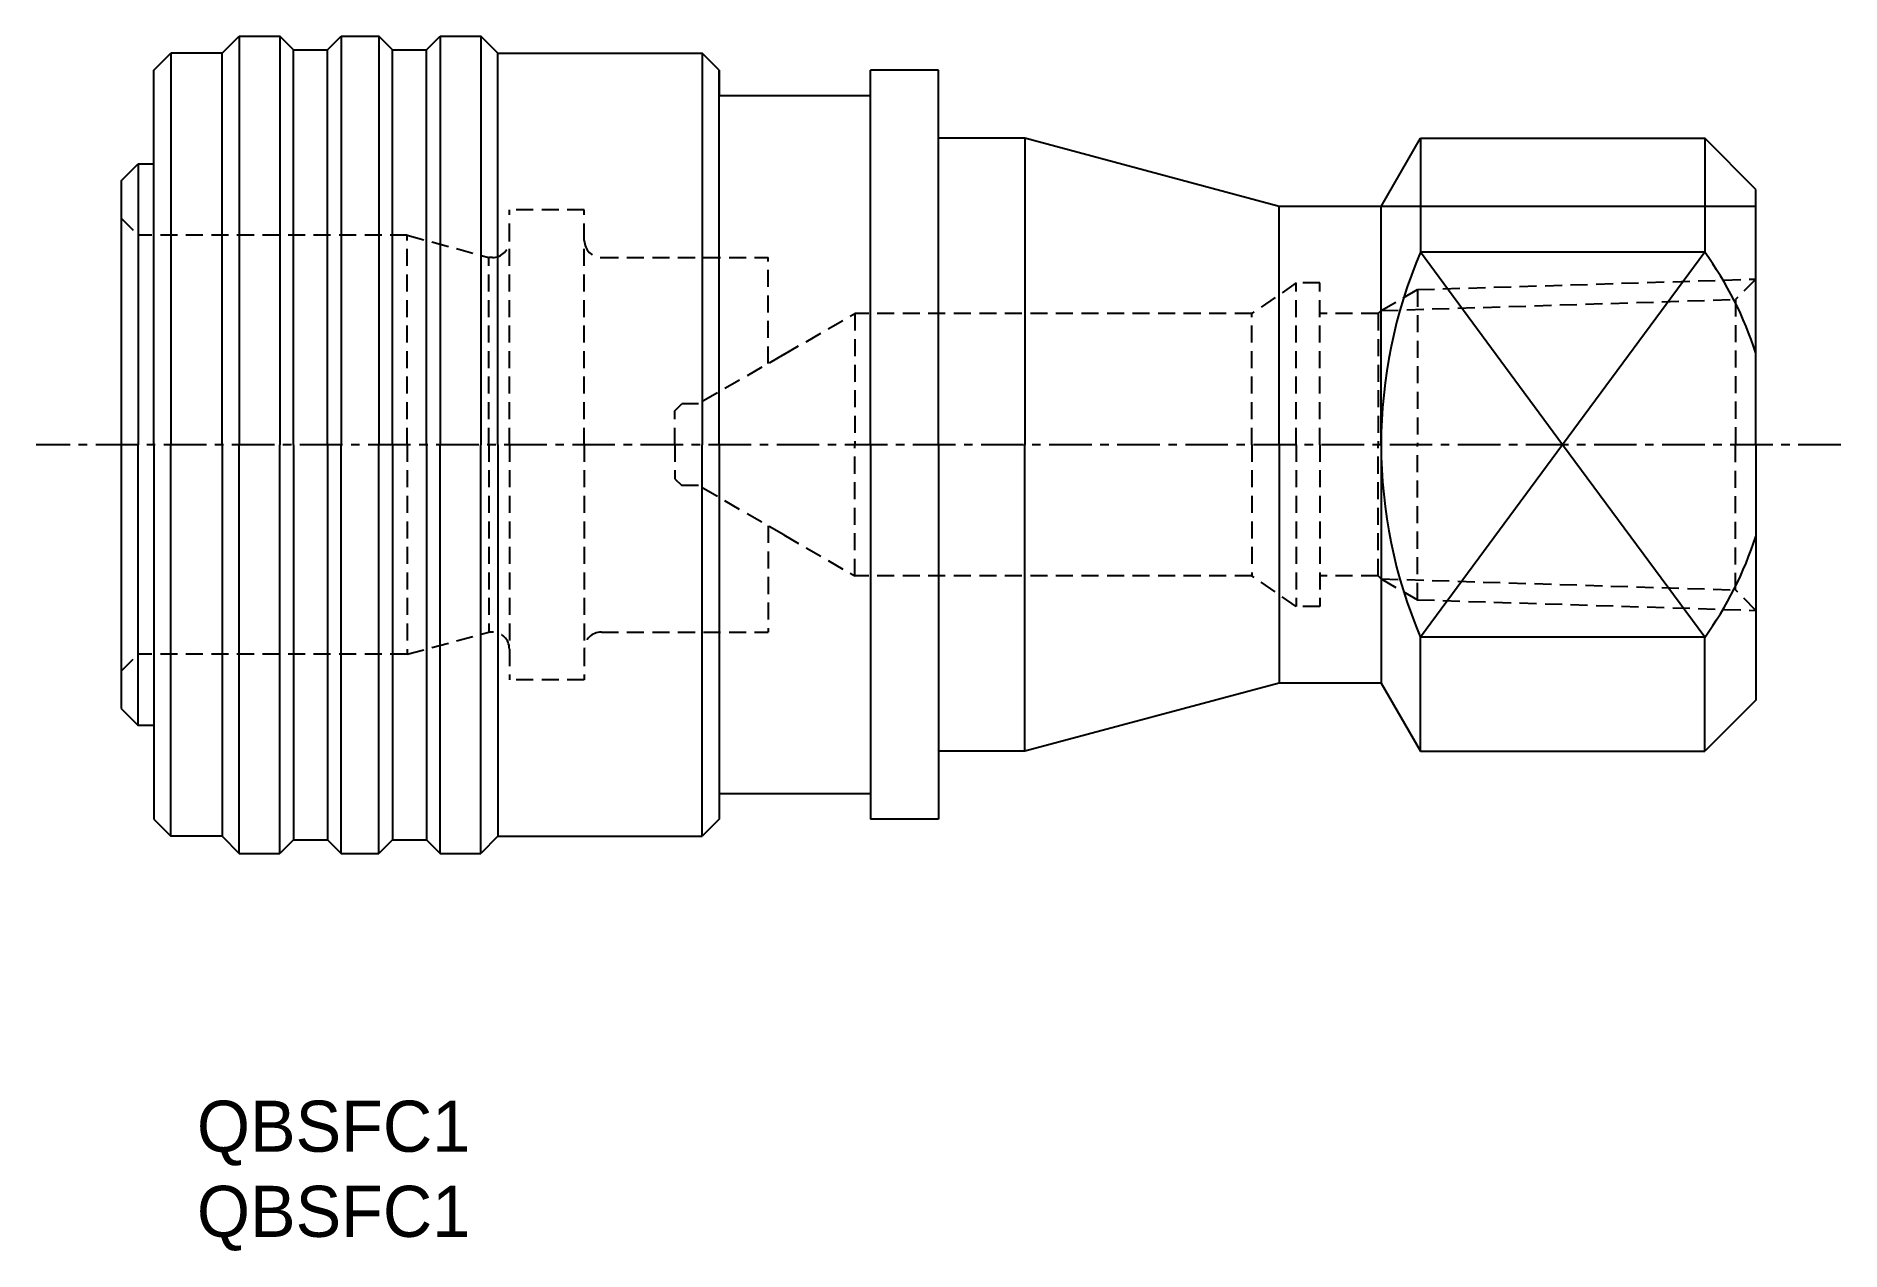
# Model space of a CAD drawing. Extents: x 151.4 to 204.4, y 202.7 to 238.3.
import ezdxf

# ---------------------------------------------------------------- set-up
doc = ezdxf.new("R2010")
doc.units = 0
doc.linetypes.add('CENTER', pattern=[2, 1.25, -0.25, 0.25, -0.25])
doc.linetypes.add('DASHED', pattern=[0.75, 0.5, -0.25])
doc.layers.get('0').update_dxf_attribs({"linetype": 'CONTINUOUS'})
doc.layers.add('CENTER', color=1, linetype='CENTER')

msp = doc.modelspace()

# ---------------------------------------------------------------- linework, layer by layer
for p, q in [((156.857, 237.826), (157.357, 238.326)), ((157.357, 238.326), (158.557, 238.326)), ((157.357, 238.326), (157.357, 226.326)), ((158.957, 237.926), (158.557, 238.326)), ((158.557, 238.326), (158.557, 226.326)), ((159.957, 237.926), (160.357, 238.326)), ((160.357, 238.326), (161.457, 238.326)), ((160.357, 238.326), (160.357, 226.326)), ((161.857, 237.926), (161.457, 238.326)), ((161.457, 238.326), (161.457, 226.326)), ((162.857, 237.926), (163.257, 238.326)), ((163.257, 238.326), (164.457, 238.326)), ((163.257, 238.326), (163.257, 226.326)), ((164.957, 237.826), (164.457, 238.326)), ((164.457, 238.326), (164.457, 226.326)), ((154.857, 237.326), (155.357, 237.826)), ((156.857, 237.826), (155.357, 237.826)), ((155.357, 237.826), (155.357, 226.326)), ((156.857, 226.326), (156.857, 237.826)), ((158.957, 237.926), (159.957, 237.926)), ((158.957, 226.326), (158.957, 237.926)), ((159.957, 226.326), (159.957, 237.926)), ((161.857, 237.926), (162.857, 237.926)), ((161.857, 226.326), (161.857, 237.926)), ((162.857, 226.326), (162.857, 237.926)), ((164.957, 237.826), (170.957, 237.826)), ((164.957, 226.326), (164.957, 237.826)), ((171.457, 237.326), (170.957, 237.826)), ((170.957, 237.826), (170.957, 226.326)), ((154.857, 234.576), (154.857, 237.326)), ((154.857, 226.326), (154.857, 237.326)), ((171.457, 237.326), (171.457, 236.576)), ((171.457, 226.326), (171.457, 237.326)), ((177.895, 237.326), (175.895, 237.326)), ((175.895, 236.576), (175.895, 237.326)), ((175.895, 226.326), (175.895, 237.326)), ((177.895, 235.326), (177.895, 237.326)), ((177.895, 226.326), (177.895, 237.326)), ((175.895, 236.576), (171.457, 236.576)), ((180.431, 235.326), (177.895, 235.326)), ((187.895, 233.326), (180.431, 235.326)), ((180.431, 235.326), (180.431, 226.326)), ((190.895, 233.326), (192.05, 235.326)), ((192.05, 235.326), (200.395, 235.326)), ((192.05, 235.326), (192.05, 231.983)), ((201.895, 233.826), (200.395, 235.326)), ((200.395, 235.326), (200.395, 231.983)), ((153.895, 234.076), (154.395, 234.576)), ((154.395, 234.576), (154.857, 234.576)), ((154.395, 234.576), (154.395, 226.326)), ((153.895, 234.076), (153.895, 226.326)), ((201.895, 226.326), (201.895, 233.826)), ((190.895, 233.326), (187.895, 233.326)), ((187.895, 226.326), (187.895, 233.326)), ((201.895, 233.326), (190.895, 233.326)), ((190.895, 226.326), (190.895, 233.326)), ((196.223, 226.326), (192.05, 231.983)), ((200.395, 231.983), (192.05, 231.983)), ((200.395, 231.983), (196.223, 226.326)), ((153.895, 226.326), (153.895, 218.576)), ((154.395, 218.076), (154.395, 226.326)), ((154.857, 226.326), (154.857, 215.326)), ((155.357, 214.826), (155.357, 226.326)), ((156.857, 226.326), (156.857, 214.826)), ((157.357, 214.326), (157.357, 226.326)), ((158.557, 214.326), (158.557, 226.326)), ((158.957, 226.326), (158.957, 214.726)), ((159.957, 226.326), (159.957, 214.726)), ((160.357, 214.326), (160.357, 226.326)), ((161.457, 214.326), (161.457, 226.326)), ((161.857, 226.326), (161.857, 214.726)), ((162.857, 226.326), (162.857, 214.726)), ((163.257, 214.326), (163.257, 226.326)), ((164.457, 214.326), (164.457, 226.326)), ((164.957, 226.326), (164.957, 214.826)), ((170.957, 214.826), (170.957, 226.326)), ((171.457, 226.326), (171.457, 215.326)), ((175.895, 226.326), (175.895, 215.326)), ((177.895, 226.326), (177.895, 215.326)), ((180.431, 217.326), (180.431, 226.326)), ((187.895, 226.326), (187.895, 219.326)), ((190.895, 226.326), (190.895, 219.326)), ((196.223, 226.326), (192.05, 220.67)), ((200.395, 220.67), (196.223, 226.326)), ((201.895, 226.326), (201.895, 218.826)), ((200.395, 220.67), (192.05, 220.67)), ((192.05, 217.326), (192.05, 220.67)), ((200.395, 217.326), (200.395, 220.67)), ((187.895, 219.326), (180.431, 217.326)), ((190.895, 219.326), (187.895, 219.326)), ((190.895, 219.326), (192.05, 217.326)), ((153.895, 218.576), (154.395, 218.076)), ((201.895, 218.826), (200.395, 217.326)), ((154.857, 218.076), (154.395, 218.076)), ((180.431, 217.326), (177.895, 217.326)), ((192.05, 217.326), (200.395, 217.326)), ((175.895, 216.076), (171.457, 216.076)), ((154.857, 215.326), (155.357, 214.826)), ((171.457, 215.326), (170.957, 214.826)), ((177.895, 215.326), (175.895, 215.326)), ((156.857, 214.826), (155.357, 214.826)), ((156.857, 214.826), (157.357, 214.326)), ((158.957, 214.726), (158.557, 214.326)), ((158.957, 214.726), (159.957, 214.726)), ((159.957, 214.726), (160.357, 214.326)), ((161.857, 214.726), (161.457, 214.326)), ((161.857, 214.726), (162.857, 214.726)), ((162.857, 214.726), (163.257, 214.326)), ((164.957, 214.826), (164.457, 214.326)), ((164.957, 214.826), (170.957, 214.826)), ((157.357, 214.326), (158.557, 214.326)), ((160.357, 214.326), (161.457, 214.326)), ((163.257, 214.326), (164.457, 214.326))]:
    msp.add_line(p, q)
at = {"color": 3, "linetype": 'DASHED'}
for p, q in [((165.295, 226.326), (165.295, 233.226)), ((167.495, 233.226), (165.295, 233.226)), ((167.495, 226.326), (167.495, 233.226)), ((153.895, 232.976), (154.395, 232.476)), ((154.395, 232.476), (154.395, 226.326)), ((162.295, 232.476), (154.395, 232.476)), ((162.295, 226.326), (162.295, 232.476)), ((162.295, 232.476), (164.695, 231.826)), ((164.695, 226.326), (164.695, 231.826)), ((164.795, 231.826), (164.695, 231.826)), ((167.995, 231.826), (172.895, 231.826)), ((172.895, 228.711), (172.895, 231.826)), ((191.959, 230.88), (201.895, 231.19)), ((201.895, 231.19), (201.296, 230.591)), ((188.395, 231.076), (187.095, 230.176)), ((189.095, 231.076), (188.395, 231.076)), ((188.395, 226.326), (188.395, 231.076)), ((189.095, 226.326), (189.095, 231.076)), ((190.895, 230.266), (191.959, 230.88)), ((190.895, 230.266), (201.296, 230.591)), ((191.959, 230.88), (191.959, 226.326)), ((201.296, 230.591), (201.296, 226.326)), ((173.355, 228.976), (175.434, 230.176)), ((187.095, 230.176), (175.434, 230.176)), ((175.434, 230.176), (175.434, 226.326)), ((187.095, 226.326), (187.095, 230.176)), ((190.806, 230.176), (189.095, 230.176)), ((190.895, 230.266), (190.806, 230.176)), ((190.806, 230.176), (190.806, 226.326)), ((190.895, 226.326), (190.895, 230.266)), ((173.355, 228.976), (170.844, 227.526)), ((170.155, 227.326), (170.355, 227.526)), ((170.844, 227.526), (170.355, 227.526)), ((170.155, 226.326), (170.155, 227.326)), ((162.295, 226.326), (162.295, 220.176)), ((164.695, 226.326), (164.695, 220.826)), ((165.295, 226.326), (165.295, 219.426)), ((167.495, 226.326), (167.495, 219.426)), ((170.155, 226.326), (170.155, 225.326)), ((175.434, 222.476), (175.434, 226.326)), ((187.095, 226.326), (187.095, 222.476)), ((188.395, 226.326), (188.395, 221.576)), ((189.095, 226.326), (189.095, 221.576)), ((190.806, 222.476), (190.806, 226.326)), ((190.895, 226.326), (190.895, 222.387)), ((191.959, 221.773), (191.959, 226.326)), ((201.296, 222.062), (201.296, 226.326)), ((170.155, 225.326), (170.355, 225.126)), ((170.844, 225.126), (170.355, 225.126)), ((173.355, 223.676), (170.844, 225.126)), ((172.895, 223.942), (172.895, 220.826)), ((173.355, 223.676), (175.434, 222.476)), ((187.095, 222.476), (175.434, 222.476)), ((188.395, 221.576), (187.095, 222.476)), ((190.806, 222.476), (189.095, 222.476)), ((190.895, 222.387), (190.806, 222.476)), ((190.895, 222.387), (201.296, 222.062)), ((190.895, 222.387), (191.959, 221.773)), ((189.095, 221.576), (188.395, 221.576)), ((191.959, 221.773), (201.895, 221.462)), ((201.895, 221.462), (201.296, 222.062)), ((162.295, 220.176), (164.695, 220.826)), ((164.795, 220.826), (164.695, 220.826)), ((167.995, 220.826), (172.895, 220.826)), ((153.895, 219.676), (154.395, 220.176)), ((162.295, 220.176), (154.395, 220.176)), ((167.495, 219.426), (165.295, 219.426))]:
    msp.add_line(p, q, dxfattribs=at)
for centre, start, end in [((164.795, 232.326), 270, 0), ((167.995, 232.326), 180, 270), ((164.795, 220.326), 0, 90), ((167.995, 220.326), 90, 180)]:
    msp.add_arc(centre, 0.5, start, end, dxfattribs=at)
for centre, radius, start, end in [((205.329, 226.326), 14.434, 156.9261, 180), ((191.736, 225.74), 10.676, 17.8891, 35.7921), ((205.329, 226.326), 14.434, 180, 203.0739), ((191.736, 226.913), 10.676, 324.2079, 342.1109)]:
    msp.add_arc(centre, radius, start, end)
at = {"layer": 'CENTER', "color": 1}
msp.add_line((204.395, 226.326), (151.395, 226.326), dxfattribs=at)

# ---------------------------------------------------------------- texts
for p in [(156.118, 205.563), (156.118, 203.063)]:
    msp.add_text('QBSFC1', height=1.5).set_placement(p)

doc.saveas('drawing.dxf')
